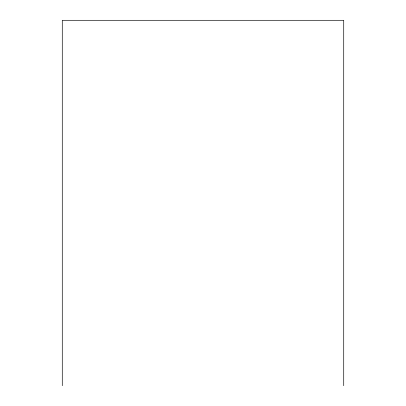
<?xml version="1.0" encoding="UTF-8"?>
<svg xmlns="http://www.w3.org/2000/svg" width="406" height="406" viewBox="0 0 406 406"><rect width="100%" height="100%" fill="white"/><g stroke="black" fill="none" stroke-linecap="round" stroke-linejoin="round"><path stroke-width="0.61" d="M343.72 385.7L343.72 20.3L62.28 20.3L62.28 385.7"/></g></svg>
